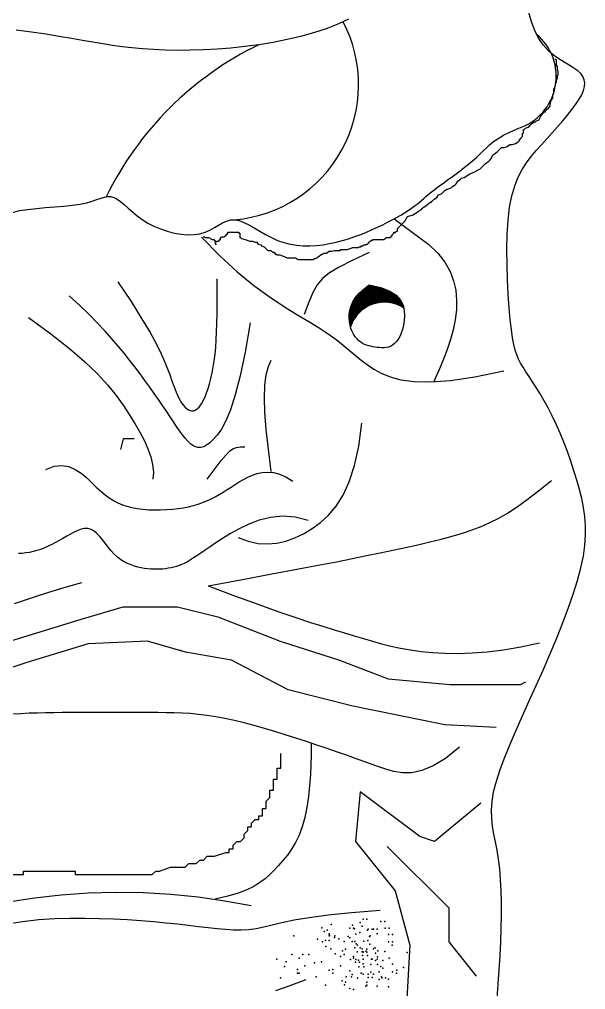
# Model space of a CAD drawing. Extents: x 532 to 1064, y 248 to 1333.
# Drawn here: x 830.9 to 935.2, y 1043.9 to 1222.7 of the extents above; entities that cross this region are included whole.
import ezdxf

# ---------------------------------------------------------------- set-up
doc = ezdxf.new("R2010")
doc.units = 0
doc.header["$LTSCALE"] = 10
doc.header["$MEASUREMENT"] = 0
for name, color, linetype in [('3', 3, 'CONTINUOUS'), ('4', 4, 'CONTINUOUS'), ('7', 7, 'CONTINUOUS')]:
    doc.layers.add(name, color=color, linetype=linetype)

msp = doc.modelspace()

# ---------------------------------------------------------------- hatches: boundary and pattern name
at = {"layer": '3'}
h = msp.add_hatch(dxfattribs=at)
h.set_pattern_fill('ANSI31', color=256, style=0)
h.set_pattern_definition([(45, (31666.34041, 24042.03083), (-0.08838834765, 0.08838834765), [])])
h.paths.add_polyline_path([(901.69, 1169.53), (901.58, 1170.01), (901.1, 1170.96), (900.3, 1171.84), (899.12, 1172.62), (897.49, 1173.27), (895.35, 1173.74), (894.33, 1172.99), (893.5, 1172.21), (892.85, 1171.43), (892.36, 1170.65), (892.01, 1169.87), (891.79, 1169.11), (891.68, 1168.36), (891.65, 1167.65), (891.7, 1166.97), (891.82, 1166.32), (891.91, 1166.02, -0.489927)])

# ---------------------------------------------------------------- linework, layer by layer
for p, q in [((929.69, 1215.24), (929.69, 1215.41)), ((929.86, 1215.24), (929.69, 1215.24)), ((929.86, 1214.07), (929.86, 1215.24)), ((930.03, 1214.07), (929.86, 1214.07)), ((930.03, 1213.23), (930.03, 1214.07)), ((930.19, 1213.23), (930.03, 1213.23)), ((930.03, 1211.71), (930.03, 1212.39)), ((930.03, 1212.39), (930.19, 1212.39)), ((930.19, 1212.39), (930.19, 1213.23)), ((929.52, 1210.03), (929.69, 1210.54)), ((929.69, 1210.87), (929.86, 1211.04)), ((929.69, 1210.54), (929.69, 1210.87)), ((929.86, 1211.04), (929.86, 1211.71)), ((929.86, 1211.71), (930.03, 1211.71)), ((929.18, 1208.69), (929.35, 1209.19)), ((929.18, 1208.18), (929.18, 1208.69)), ((929.35, 1209.86), (929.52, 1210.03)), ((929.35, 1209.19), (929.35, 1209.86)), ((928.68, 1207.01), (928.85, 1207.51)), ((928.68, 1206.67), (928.68, 1207.01)), ((928.85, 1207.68), (929.02, 1207.85)), ((928.85, 1207.51), (928.85, 1207.68)), ((929.02, 1208.01), (929.18, 1208.18)), ((929.02, 1207.85), (929.02, 1208.01)), ((927, 1204.82), (927.33, 1205.32)), ((927.33, 1205.32), (927.5, 1205.49)), ((927.5, 1205.49), (927.67, 1205.66)), ((927.67, 1205.66), (927.84, 1205.66)), ((927.84, 1205.83), (928.01, 1206)), ((927.84, 1205.66), (927.84, 1205.83)), ((928.01, 1206), (928.17, 1206.17)), ((928.17, 1206.17), (928.34, 1206.17)), ((928.34, 1206.17), (928.68, 1206.67)), ((925.15, 1203.31), (925.31, 1203.48)), ((925.31, 1203.48), (925.82, 1203.81)), ((925.82, 1203.81), (925.99, 1203.81)), ((925.99, 1203.81), (926.16, 1203.98)), ((926.16, 1203.98), (926.66, 1204.15)), ((926.66, 1204.15), (926.83, 1204.65)), ((926.83, 1204.65), (927, 1204.82)), ((923.63, 1201.63), (923.8, 1201.79)), ((923.63, 1201.12), (923.63, 1201.63)), ((923.8, 1202.3), (923.97, 1202.47)), ((923.8, 1201.79), (923.8, 1202.3)), ((923.97, 1202.47), (924.14, 1202.63)), ((924.14, 1202.63), (924.64, 1202.8)), ((924.64, 1202.8), (924.81, 1202.97)), ((924.81, 1202.97), (924.98, 1203.14)), ((924.98, 1203.14), (925.15, 1203.31)), ((921.78, 1199.61), (922.29, 1199.78)), ((922.29, 1199.78), (922.79, 1200.11)), ((922.79, 1200.11), (922.96, 1200.28)), ((922.96, 1200.28), (923.3, 1200.79)), ((923.3, 1200.79), (923.46, 1200.95)), ((923.46, 1200.95), (923.63, 1201.12)), ((918.42, 1197.93), (918.92, 1198.26)), ((918.92, 1198.26), (919.09, 1198.43)), ((919.09, 1198.43), (919.76, 1199.1)), ((919.76, 1199.1), (920.27, 1199.1)), ((920.27, 1199.1), (920.77, 1199.27)), ((920.77, 1199.27), (921.28, 1199.61)), ((921.28, 1199.61), (921.78, 1199.61)), ((916.73, 1196.08), (917.41, 1196.58)), ((917.41, 1196.58), (917.58, 1196.75)), ((917.58, 1196.75), (917.91, 1197.09)), ((917.91, 1197.09), (918.08, 1197.59)), ((918.08, 1197.59), (918.25, 1197.76)), ((918.25, 1197.76), (918.42, 1197.93)), ((913.87, 1194.23), (914.38, 1194.4)), ((914.38, 1194.4), (915.05, 1194.73)), ((915.05, 1194.73), (915.22, 1194.9)), ((915.22, 1194.9), (915.72, 1195.07)), ((915.72, 1195.07), (916.4, 1195.74)), ((916.4, 1195.74), (916.57, 1195.91)), ((916.57, 1195.91), (916.73, 1196.08)), ((911.35, 1192.38), (911.69, 1192.88)), ((911.69, 1192.88), (912.19, 1193.22)), ((912.19, 1193.22), (912.36, 1193.39)), ((912.36, 1193.39), (912.86, 1193.56)), ((912.86, 1193.56), (913.87, 1194.23)), ((908.66, 1190.53), (909, 1190.86)), ((909, 1190.86), (909.16, 1191.03)), ((909.16, 1191.03), (909.33, 1191.2)), ((909.33, 1191.2), (909.5, 1191.2)), ((909.5, 1191.2), (909.67, 1191.37)), ((909.67, 1191.37), (909.84, 1191.37)), ((909.84, 1191.37), (910.51, 1191.71)), ((910.51, 1191.71), (910.68, 1191.87)), ((910.68, 1191.87), (911.18, 1192.21)), ((911.18, 1192.21), (911.35, 1192.38)), ((906.81, 1189.02), (906.81, 1189.18)), ((906.81, 1189.18), (906.98, 1189.18)), ((906.98, 1189.18), (907.14, 1189.35)), ((907.14, 1189.35), (907.31, 1189.52)), ((907.31, 1189.52), (907.82, 1189.86)), ((907.82, 1189.86), (908.15, 1190.36)), ((908.15, 1190.36), (908.66, 1190.53)), ((903.44, 1186.66), (904.45, 1187.33)), ((904.45, 1187.33), (904.96, 1187.67)), ((904.96, 1187.67), (905.13, 1187.84)), ((905.13, 1187.84), (905.29, 1188.01)), ((905.29, 1188.01), (905.8, 1188.34)), ((905.8, 1188.34), (906.47, 1188.85)), ((906.47, 1188.85), (906.64, 1189.02)), ((906.64, 1189.02), (906.81, 1189.02)), ((901.26, 1184.81), (901.93, 1185.48)), ((901.93, 1185.48), (902.43, 1186.33)), ((902.43, 1186.33), (903.44, 1186.66)), ((900.58, 1184.14), (901.26, 1184.81)), ((900.58, 1183.64), (900.58, 1184.14)), ((864.75, 1182.63), (865.08, 1182.63)), ((865.08, 1182.63), (865.08, 1182.46)), ((865.08, 1182.46), (865.76, 1182.46)), ((865.76, 1182.46), (866.43, 1182.12)), ((866.43, 1182.12), (866.77, 1182.12)), ((866.77, 1182.12), (866.77, 1181.95)), ((866.77, 1181.95), (866.94, 1181.95)), ((866.94, 1181.95), (866.94, 1181.28)), ((867.61, 1181.79), (867.61, 1181.95)), ((867.61, 1181.95), (867.78, 1181.95)), ((867.78, 1181.95), (867.78, 1182.12)), ((867.78, 1182.12), (867.94, 1182.12)), ((867.94, 1182.12), (867.94, 1182.46)), ((867.94, 1182.46), (868.11, 1182.46)), ((868.11, 1182.46), (868.11, 1182.63)), ((868.11, 1182.63), (868.62, 1182.63)), ((868.62, 1182.63), (868.79, 1182.79)), ((868.79, 1182.79), (868.95, 1182.79)), ((868.95, 1182.79), (868.95, 1182.96)), ((868.95, 1182.96), (869.12, 1182.96)), ((869.12, 1182.96), (869.12, 1183.13)), ((869.12, 1183.13), (869.29, 1183.13)), ((869.29, 1183.13), (869.29, 1183.47)), ((869.29, 1183.47), (871.31, 1183.47)), ((871.31, 1183.47), (871.31, 1183.3)), ((871.31, 1183.3), (871.48, 1183.3)), ((871.48, 1183.3), (871.48, 1182.46)), ((871.48, 1182.46), (871.65, 1182.46)), ((871.65, 1182.46), (871.81, 1182.29)), ((871.81, 1182.29), (872.49, 1182.12)), ((872.49, 1182.12), (873.33, 1181.79)), ((895.54, 1181.79), (895.7, 1181.95)), ((895.7, 1181.95), (895.87, 1181.95)), ((895.87, 1181.95), (896.04, 1182.12)), ((896.04, 1182.12), (898.06, 1182.12)), ((898.06, 1182.12), (898.56, 1182.46)), ((898.56, 1182.46), (899.24, 1182.46)), ((899.24, 1182.46), (899.41, 1182.63)), ((899.41, 1182.63), (899.41, 1182.79)), ((899.41, 1182.79), (899.57, 1182.79)), ((899.57, 1182.96), (899.74, 1183.13)), ((899.57, 1182.79), (899.57, 1182.96)), ((899.74, 1183.13), (899.91, 1183.3)), ((899.91, 1183.3), (899.91, 1183.47)), ((899.91, 1183.47), (900.08, 1183.47)), ((900.08, 1183.47), (900.58, 1183.64)), ((900.08, 1183.47), (900.08, 1183.3)), ((900.08, 1183.3), (900.08, 1183.47)), ((866.94, 1181.28), (867.1, 1181.28)), ((867.1, 1181.62), (867.27, 1181.79)), ((867.1, 1181.11), (867.1, 1181.62)), ((867.1, 1181.28), (867.1, 1181.11)), ((867.27, 1181.79), (867.61, 1181.79)), ((873.33, 1181.79), (873.83, 1181.79)), ((873.83, 1181.79), (874.34, 1181.62)), ((874.34, 1181.62), (874.67, 1181.62)), ((874.67, 1181.62), (874.67, 1181.45)), ((874.67, 1181.45), (874.84, 1181.45)), ((874.84, 1181.45), (874.84, 1181.28)), ((874.84, 1181.28), (875.35, 1181.11)), ((875.35, 1181.11), (875.52, 1180.94)), ((875.52, 1180.94), (876.02, 1180.78)), ((876.02, 1180.78), (876.69, 1180.1)), ((876.69, 1180.1), (877.2, 1180.1)), ((877.2, 1180.1), (877.37, 1179.94)), ((888.47, 1179.94), (888.97, 1180.1)), ((888.97, 1180.1), (889.98, 1180.1)), ((889.98, 1180.1), (890.15, 1180.27)), ((890.15, 1180.27), (891.33, 1180.27)), ((891.33, 1180.27), (892.34, 1180.61)), ((892.34, 1180.61), (893.35, 1180.61)), ((893.35, 1180.61), (893.52, 1180.78)), ((893.52, 1180.78), (893.85, 1180.78)), ((893.85, 1180.78), (893.85, 1180.94)), ((893.85, 1180.94), (894.19, 1180.94)), ((894.19, 1180.94), (894.36, 1181.11)), ((894.36, 1181.11), (894.7, 1181.11)), ((894.7, 1181.11), (894.86, 1181.28)), ((894.86, 1181.28), (895.03, 1181.28)), ((895.03, 1181.28), (895.2, 1181.45)), ((895.2, 1181.45), (895.37, 1181.62)), ((895.37, 1181.62), (895.54, 1181.79)), ((877.37, 1179.94), (877.53, 1179.77)), ((877.53, 1179.77), (877.87, 1179.77)), ((877.87, 1179.77), (877.87, 1179.6)), ((877.87, 1179.6), (878.04, 1179.6)), ((878.04, 1179.6), (878.04, 1179.43)), ((878.04, 1179.43), (878.21, 1179.43)), ((878.21, 1179.43), (878.38, 1179.26)), ((878.38, 1179.26), (878.88, 1179.26)), ((878.88, 1179.26), (879.39, 1179.1)), ((879.39, 1179.1), (880.23, 1178.76)), ((880.23, 1178.76), (881.74, 1178.76)), ((881.74, 1178.76), (882.25, 1178.42)), ((882.25, 1178.42), (885.11, 1178.42)), ((885.11, 1178.42), (885.27, 1178.59)), ((885.27, 1178.59), (885.44, 1178.59)), ((885.44, 1178.59), (885.61, 1178.76)), ((885.61, 1178.76), (885.78, 1178.76)), ((885.78, 1178.76), (885.95, 1178.93)), ((885.95, 1178.93), (886.45, 1179.26)), ((886.45, 1179.26), (886.62, 1179.43)), ((886.62, 1179.43), (886.79, 1179.43)), ((886.79, 1179.43), (886.96, 1179.6)), ((886.96, 1179.6), (887.46, 1179.6)), ((887.46, 1179.6), (887.97, 1179.94)), ((887.97, 1179.94), (888.47, 1179.94)), ((879.05, 1084.68), (879.05, 1087.39)), ((878.38, 1082.65), (878.38, 1084.68)), ((878.38, 1084.68), (879.05, 1084.68)), ((877.7, 1080.62), (877.7, 1082.65)), ((877.7, 1082.65), (878.38, 1082.65)), ((877.02, 1079.27), (877.02, 1080.62)), ((877.02, 1080.62), (877.7, 1080.62)), ((876.34, 1078.59), (877.02, 1079.27)), ((876.34, 1077.24), (876.34, 1078.59)), ((875.67, 1075.88), (875.67, 1077.24)), ((875.67, 1077.24), (876.34, 1077.24)), ((873.64, 1074.53), (874.31, 1075.21)), ((874.31, 1075.21), (874.99, 1075.21)), ((874.99, 1075.21), (874.99, 1075.88)), ((874.99, 1075.88), (875.67, 1075.88)), ((872.28, 1072.5), (872.96, 1073.18)), ((872.96, 1073.18), (872.96, 1073.85)), ((872.96, 1073.85), (873.64, 1073.85)), ((873.64, 1073.85), (873.64, 1074.53)), ((870.25, 1070.47), (870.93, 1071.15)), ((870.93, 1071.15), (871.6, 1071.15)), ((871.6, 1071.15), (872.28, 1071.82)), ((872.28, 1071.82), (872.28, 1072.5)), ((869.57, 1069.12), (869.57, 1069.79)), ((869.57, 1069.79), (870.25, 1069.79)), ((870.25, 1069.79), (870.25, 1070.47)), ((863.48, 1067.09), (864.16, 1067.76)), ((864.16, 1067.76), (864.83, 1067.76)), ((864.83, 1067.76), (865.51, 1068.44)), ((865.51, 1068.44), (866.86, 1068.44)), ((866.86, 1068.44), (868.9, 1069.12)), ((868.9, 1069.12), (869.57, 1069.12)), ((831.65, 1065.06), (831.65, 1065.73)), ((831.65, 1065.73), (841.13, 1065.73)), ((841.13, 1065.73), (841.13, 1065.06)), ((855.35, 1065.06), (856.03, 1065.73)), ((856.03, 1065.73), (856.71, 1065.73)), ((856.71, 1065.73), (858.74, 1066.41)), ((858.74, 1066.41), (861.45, 1066.41)), ((861.45, 1066.41), (862.12, 1067.09)), ((862.12, 1067.09), (863.48, 1067.09)), ((826.91, 1065.06), (831.65, 1065.06)), ((841.13, 1065.06), (855.35, 1065.06))]:
    msp.add_line(p, q, dxfattribs=at)
for points in [[(849.01, 1174.31), (851.45, 1170.66), (853.41, 1167.57), (854.95, 1164.98), (856.14, 1162.82), (857.03, 1161.02), (857.69, 1159.53), (858.19, 1158.29), (858.58, 1157.21), (858.93, 1156.26), (859.24, 1155.42), (859.53, 1154.67), (859.79, 1154), (860.04, 1153.42), (860.28, 1152.9), (860.52, 1152.44), (860.76, 1152.04), (861, 1151.68), (861.26, 1151.37), (861.52, 1151.1), (861.79, 1150.88), (862.06, 1150.72), (862.33, 1150.61), (862.61, 1150.56), (862.89, 1150.56), (863.16, 1150.63), (863.44, 1150.76), (863.72, 1150.96), (864, 1151.23), (864.27, 1151.58), (864.55, 1152.02), (864.83, 1152.54), (865.1, 1153.15), (865.38, 1153.85), (865.65, 1154.65), (865.92, 1155.53), (866.17, 1156.49), (866.4, 1157.52), (866.61, 1158.62), (866.8, 1159.78), (866.95, 1161), (867.08, 1162.28), (867.17, 1163.64), (867.23, 1165.1), (867.28, 1166.69), (867.31, 1168.43), (867.32, 1170.36), (867.32, 1172.49), (867.32, 1174.86)], [(873.43, 1166.78), (872.5, 1161.36), (871.57, 1156.96), (870.66, 1153.47), (869.78, 1150.75), (868.92, 1148.69), (868.1, 1147.17), (867.34, 1146.07), (866.62, 1145.26), (865.97, 1144.65), (865.36, 1144.2), (864.81, 1143.91), (864.29, 1143.77), (863.79, 1143.76), (863.32, 1143.88), (862.85, 1144.12), (862.39, 1144.48), (861.91, 1144.93), (861.43, 1145.48), (860.93, 1146.12), (860.4, 1146.84), (859.85, 1147.64), (859.27, 1148.51), (858.65, 1149.45), (857.99, 1150.45), (857.28, 1151.5), (856.53, 1152.6), (855.73, 1153.74), (854.89, 1154.92), (854.02, 1156.13), (853.11, 1157.37), (852.16, 1158.63), (851.18, 1159.9), (850.16, 1161.18), (849.09, 1162.48), (847.94, 1163.83), (846.67, 1165.23), (845.28, 1166.71), (843.73, 1168.28), (842, 1169.95), (840.05, 1171.75)], [(865.66, 1118.31), (872.02, 1119.47), (877.43, 1120.47), (882.04, 1121.34), (885.96, 1122.08), (889.32, 1122.74), (892.25, 1123.32), (894.88, 1123.86), (897.34, 1124.37), (899.73, 1124.87), (902.05, 1125.37), (904.32, 1125.87), (906.5, 1126.39), (908.61, 1126.91), (910.61, 1127.46), (912.52, 1128.02), (914.31, 1128.62), (916, 1129.24), (917.61, 1129.94), (919.21, 1130.74), (920.86, 1131.69), (922.6, 1132.83), (924.48, 1134.18), (926.58, 1135.8), (928.93, 1137.72)], [(842.35, 1118.87), (839.06, 1117.89), (836.24, 1117.03), (833.81, 1116.27), (831.73, 1115.59), (829.92, 1114.99)], [(865.66, 1118.31), (870.68, 1116.41), (874.99, 1114.82), (878.67, 1113.52), (881.81, 1112.45), (884.5, 1111.56), (886.83, 1110.83), (888.89, 1110.2), (890.77, 1109.63), (892.55, 1109.08), (894.27, 1108.56), (895.96, 1108.07), (897.64, 1107.61), (899.35, 1107.18), (901.11, 1106.81), (902.96, 1106.48), (904.92, 1106.21), (907.03, 1106), (909.28, 1105.87), (911.71, 1105.84), (914.31, 1105.92), (917.1, 1106.14), (920.08, 1106.51), (923.28, 1107.05), (926.71, 1107.78)]]:
    msp.add_lwpolyline(points, dxfattribs=at)
for centre, radius, start, end in [((868.42, 1210.65), 24.98, 274.8671, 27.6441), ((919.76, 1212.18), 10.06, 288.2664, 50.1356), ((901.28, 1163.52), 60.48, 115.7161, 154.0824), ((898.16, 1163.98), 6.58, 57.4842, 161.8902)]:
    msp.add_arc(centre, radius, start, end, dxfattribs=at)
at = {"layer": '4'}
for points in [[(918.92, 1042.3), (919.11, 1044.89), (919.3, 1047.52), (919.46, 1050.14), (919.59, 1052.7), (919.68, 1055.19), (919.72, 1057.6), (919.72, 1059.91), (919.67, 1062.1), (919.57, 1064.18), (919.41, 1066.11), (919.2, 1067.91), (918.93, 1069.55), (918.63, 1071.08), (918.34, 1072.53), (918.1, 1073.96), (917.94, 1075.41), (917.89, 1076.93), (917.99, 1078.54), (918.28, 1080.32), (918.78, 1082.27), (919.47, 1084.41), (920.33, 1086.7), (921.32, 1089.13), (922.43, 1091.69), (923.62, 1094.35), (924.86, 1097.1), (926.13, 1099.91), (927.4, 1102.77), (928.65, 1105.65), (929.85, 1108.51), (930.99, 1111.34), (932.03, 1114.09), (932.95, 1116.73), (933.74, 1119.25), (934.37, 1121.59), (934.82, 1123.75), (935.1, 1125.75), (935.23, 1127.61), (935.22, 1129.37), (935.09, 1131.06), (934.84, 1132.72), (934.51, 1134.36), (934.1, 1136.03), (933.62, 1137.74), (933.09, 1139.49), (932.51, 1141.26), (931.89, 1143.02), (931.22, 1144.76), (930.53, 1146.45), (929.82, 1148.08), (929.08, 1149.62), (928.34, 1151.07), (927.6, 1152.41), (926.86, 1153.65), (926.15, 1154.81), (925.46, 1155.87), (924.82, 1156.85), (924.23, 1157.75), (923.71, 1158.57), (923.25, 1159.33), (922.86, 1160.07), (922.53, 1160.85), (922.24, 1161.72), (921.98, 1162.75), (921.76, 1163.99), (921.55, 1165.5), (921.35, 1167.32), (921.16, 1169.51), (920.98, 1171.98), (920.84, 1174.66), (920.75, 1177.46), (920.72, 1180.29), (920.78, 1183.07), (920.95, 1185.69), (921.22, 1188.09), (921.63, 1190.19), (922.16, 1192.02), (922.8, 1193.61), (923.53, 1195.02), (924.34, 1196.27), (925.22, 1197.42), (926.14, 1198.51), (927.11, 1199.59), (928.1, 1200.67), (929.09, 1201.78), (930.07, 1202.88), (931.02, 1203.96), (931.91, 1205.03), (932.72, 1206.05), (933.44, 1207.03), (934.04, 1207.95), (934.51, 1208.79), (934.85, 1209.57), (935.04, 1210.29), (935.09, 1210.96), (934.99, 1211.57), (934.74, 1212.15), (934.34, 1212.69), (933.78, 1213.21), (933.06, 1213.71), (932.23, 1214.22), (931.3, 1214.77), (930.32, 1215.39), (929.32, 1216.11), (928.34, 1216.97), (927.41, 1217.98), (926.57, 1219.19), (925.85, 1220.62), (925.24, 1222.22), (924.74, 1223.94)], [(829.58, 1187.12), (830.89, 1187.43), (832.39, 1187.66), (834.01, 1187.84), (835.71, 1188), (837.42, 1188.14), (839.09, 1188.28), (840.65, 1188.44), (842.06, 1188.64), (843.28, 1188.9), (844.3, 1189.18), (845.18, 1189.46), (845.93, 1189.71), (846.59, 1189.9), (847.18, 1190.01), (847.75, 1190.01), (848.31, 1189.86), (848.89, 1189.55), (849.52, 1189.1), (850.19, 1188.54), (850.91, 1187.9), (851.7, 1187.21), (852.57, 1186.5), (853.51, 1185.8), (854.55, 1185.15), (855.68, 1184.56), (856.88, 1184.05), (858.13, 1183.63), (859.4, 1183.3), (860.67, 1183.09), (861.89, 1182.99), (863.06, 1183.01), (864.14, 1183.17), (865.12, 1183.46), (866, 1183.85), (866.81, 1184.3), (867.57, 1184.75), (868.3, 1185.16), (869.02, 1185.5), (869.76, 1185.71), (870.54, 1185.75), (871.36, 1185.6), (872.25, 1185.27), (873.18, 1184.81), (874.15, 1184.25), (875.17, 1183.65), (876.23, 1183.04), (877.33, 1182.46), (878.45, 1181.95), (879.61, 1181.55), (880.79, 1181.26), (881.99, 1181.07), (883.19, 1180.97), (884.41, 1180.95), (885.63, 1181.01), (886.84, 1181.15), (888.05, 1181.35), (889.24, 1181.6), (890.41, 1181.91), (891.56, 1182.25), (892.69, 1182.64), (893.79, 1183.05), (894.86, 1183.48), (895.89, 1183.93), (896.88, 1184.39), (897.83, 1184.84), (898.73, 1185.3), (899.59, 1185.75), (900.4, 1186.19), (901.16, 1186.63), (901.87, 1187.06), (902.52, 1187.48), (903.12, 1187.88), (903.66, 1188.28), (904.16, 1188.65), (904.61, 1189.02), (905.02, 1189.37), (905.41, 1189.7), (905.78, 1190.02), (906.13, 1190.33), (906.47, 1190.62), (906.82, 1190.9), (907.17, 1191.17), (907.54, 1191.45), (907.94, 1191.74), (908.37, 1192.05), (908.85, 1192.4), (909.38, 1192.78), (909.97, 1193.21), (910.63, 1193.69), (911.35, 1194.22), (912.1, 1194.79), (912.87, 1195.38), (913.63, 1195.99), (914.38, 1196.62), (915.1, 1197.23), (915.76, 1197.84), (916.36, 1198.43), (916.94, 1199.01), (917.55, 1199.58), (918.25, 1200.15), (919.09, 1200.74), (920.11, 1201.34), (921.36, 1201.97), (922.92, 1202.63)], [(895.35, 1173.74), (897.49, 1173.27), (899.12, 1172.62), (900.3, 1171.84), (901.1, 1170.96), (901.58, 1170.01), (901.81, 1169.04), (901.85, 1168.07), (901.78, 1167.15), (901.65, 1166.31), (901.47, 1165.54), (901.25, 1164.86), (900.99, 1164.25), (900.69, 1163.73), (900.37, 1163.29), (900.03, 1162.92), (899.66, 1162.63), (899.28, 1162.42), (898.89, 1162.28), (898.49, 1162.19), (898.08, 1162.16), (897.66, 1162.16), (897.25, 1162.19), (896.83, 1162.24), (896.43, 1162.3), (896.02, 1162.36), (895.63, 1162.44), (895.25, 1162.52), (894.87, 1162.63), (894.5, 1162.77), (894.14, 1162.95), (893.78, 1163.18), (893.44, 1163.46), (893.1, 1163.8), (892.78, 1164.2), (892.48, 1164.66), (892.22, 1165.17), (891.99, 1165.72), (891.82, 1166.32), (891.7, 1166.97), (891.65, 1167.65), (891.68, 1168.36), (891.79, 1169.11), (892.01, 1169.87), (892.36, 1170.65), (892.85, 1171.43), (893.5, 1172.21), (894.33, 1172.99), (895.35, 1173.74)], [(871.21, 1127.18), (873.06, 1126.5), (874.86, 1126.12), (876.61, 1126), (878.32, 1126.14), (879.99, 1126.52), (881.63, 1127.11), (883.23, 1127.89), (884.81, 1128.85), (886.35, 1129.98), (887.84, 1131.33), (889.24, 1132.99), (890.53, 1135.01), (891.68, 1137.48), (892.65, 1140.46), (893.42, 1144.03), (893.96, 1148.25)], [(884.13, 1130.33), (881.68, 1130.94), (879.35, 1131.1), (877.14, 1130.89), (875.07, 1130.39), (873.14, 1129.67), (871.37, 1128.82), (869.77, 1127.91), (868.34, 1127.02), (867.11, 1126.21), (866.03, 1125.5), (865.11, 1124.87), (864.3, 1124.32), (863.6, 1123.84), (862.98, 1123.42), (862.41, 1123.06), (861.87, 1122.74), (861.35, 1122.47), (860.84, 1122.24), (860.33, 1122.04), (859.83, 1121.87), (859.33, 1121.73), (858.83, 1121.61), (858.32, 1121.52), (857.81, 1121.45), (857.3, 1121.39), (856.77, 1121.35), (856.23, 1121.33), (855.69, 1121.34), (855.13, 1121.36), (854.55, 1121.41), (853.96, 1121.49), (853.35, 1121.6), (852.73, 1121.74), (852.09, 1121.91), (851.45, 1122.13), (850.81, 1122.4), (850.17, 1122.73), (849.55, 1123.11), (848.94, 1123.57), (848.36, 1124.11), (847.8, 1124.73), (847.26, 1125.39), (846.74, 1126.08), (846.22, 1126.75), (845.71, 1127.38), (845.18, 1127.94), (844.65, 1128.38), (844.09, 1128.69), (843.51, 1128.84), (842.9, 1128.84), (842.26, 1128.71), (841.62, 1128.48), (840.95, 1128.18), (840.28, 1127.82), (839.6, 1127.42), (838.91, 1127.02), (838.23, 1126.63), (837.54, 1126.26), (836.86, 1125.9), (836.17, 1125.58), (835.48, 1125.28), (834.8, 1125.01), (834.11, 1124.78), (833.42, 1124.59), (832.73, 1124.45), (832.04, 1124.34), (831.36, 1124.27), (830.7, 1124.23)], [(918.76, 1092.16), (909.29, 1092.66), (892.36, 1096.14), (880.4, 1099.13), (869.94, 1104.6), (861.47, 1106.09), (854.5, 1108.08), (843.54, 1107.58), (832.08, 1104.1), (815.64, 1098.63), (804.69, 1096.64), (795.72, 1094.65), (782.77, 1094.65), (771.81, 1095.15), (764.84, 1095.65)], [(911.98, 1088.54), (909.4, 1086.49), (907.12, 1085.09), (905.07, 1084.23), (903.21, 1083.83), (901.48, 1083.81), (899.84, 1084.08), (898.23, 1084.54), (896.6, 1085.12), (894.91, 1085.73), (893.16, 1086.35), (891.35, 1086.99), (889.5, 1087.64), (887.62, 1088.29), (885.7, 1088.93), (883.77, 1089.58), (881.83, 1090.21), (879.89, 1090.83), (877.96, 1091.43), (876.05, 1092), (874.16, 1092.53), (872.31, 1093.02), (870.51, 1093.46), (868.75, 1093.84), (867.06, 1094.16), (865.44, 1094.41), (863.88, 1094.6), (862.35, 1094.74), (860.86, 1094.83), (859.38, 1094.88), (857.9, 1094.91), (856.41, 1094.92), (854.88, 1094.92), (853.32, 1094.92), (851.73, 1094.92), (850.11, 1094.92), (848.47, 1094.92), (846.83, 1094.92), (845.18, 1094.92), (843.55, 1094.92), (841.94, 1094.92), (840.36, 1094.92), (838.79, 1094.92), (837.25, 1094.91), (835.72, 1094.89), (834.19, 1094.85), (832.67, 1094.8), (831.14, 1094.72), (829.61, 1094.62)]]:
    msp.add_lwpolyline(points, dxfattribs=at)
at = {"layer": '7'}
for points in [[(891.54, 1222.69), (889.56, 1221.79), (887.4, 1220.96), (885.11, 1220.21), (882.7, 1219.55), (880.2, 1218.96), (877.63, 1218.44), (875.04, 1218.01), (872.43, 1217.66), (869.85, 1217.38), (867.3, 1217.18), (864.79, 1217.05), (862.36, 1216.98), (860, 1216.97), (857.73, 1217.01), (855.57, 1217.1), (853.54, 1217.24), (851.63, 1217.42), (849.81, 1217.63), (848.04, 1217.88), (846.27, 1218.16), (844.44, 1218.47), (842.53, 1218.8), (840.46, 1219.16), (838.21, 1219.55), (835.74, 1219.94), (833.08, 1220.34), (830.3, 1220.71)], [(899.97, 1185.95), (906.35, 1181.17), (908, 1179.58), (909.28, 1177.94), (910.24, 1176.24), (910.91, 1174.51), (911.3, 1172.75), (911.46, 1170.95), (911.41, 1169.14), (911.19, 1167.32), (910.81, 1165.49), (910.31, 1163.66), (909.71, 1161.84), (909.03, 1160.04), (908.29, 1158.25), (907.52, 1156.5), (907.26, 1155.91)], [(864.45, 1182.56), (867.81, 1179.09), (871.02, 1176.14), (874.06, 1173.66), (876.92, 1171.58), (879.58, 1169.82), (882.02, 1168.32), (884.21, 1167.02), (886.14, 1165.84), (887.81, 1164.72), (889.26, 1163.67), (890.53, 1162.66), (891.68, 1161.69), (892.77, 1160.77), (893.85, 1159.89), (894.97, 1159.05), (896.19, 1158.23), (897.57, 1157.46), (899.2, 1156.78), (901.19, 1156.24), (903.64, 1155.92), (906.67, 1155.86), (910.36, 1156.14), (914.83, 1156.81), (920.17, 1157.93)], [(895.35, 1179.71), (892.22, 1178.22), (889.84, 1177.01), (888.06, 1175.96), (886.75, 1174.92), (885.77, 1173.77), (884.98, 1172.37), (884.23, 1170.58), (883.39, 1168.27)], [(832.58, 1167.77), (836.69, 1164.76), (840.12, 1162.04), (842.95, 1159.57), (845.27, 1157.33), (847.16, 1155.27), (848.71, 1153.36), (850.01, 1151.57), (851.14, 1149.87), (852.17, 1148.21), (853.1, 1146.6), (853.91, 1145.04), (854.58, 1143.52), (855.09, 1142.05), (855.43, 1140.63), (855.57, 1139.26), (855.5, 1137.93)], [(877.31, 1139.38), (876.77, 1143.49), (876.38, 1147.11), (876.14, 1150.26), (876.07, 1152.96), (876.14, 1155.26), (876.38, 1157.16), (876.77, 1158.69), (877.31, 1159.89)], [(852.01, 1145.39), (850.02, 1145.39), (849.52, 1143.4)], [(865.46, 1137.93), (866.94, 1139.9), (868.09, 1141.38), (868.98, 1142.44), (869.69, 1143.15), (870.31, 1143.58), (870.92, 1143.8), (871.6, 1143.88), (872.43, 1143.9)], [(835.73, 1139.75), (837.28, 1140.32), (838.69, 1140.46), (839.98, 1140.25), (841.16, 1139.75), (842.24, 1139.05), (843.23, 1138.23), (844.16, 1137.35), (845.03, 1136.5), (845.86, 1135.74), (846.66, 1135.07), (847.44, 1134.5), (848.23, 1134), (849.02, 1133.58), (849.85, 1133.23), (850.71, 1132.94), (851.63, 1132.71), (852.61, 1132.54), (853.64, 1132.41), (854.71, 1132.32), (855.8, 1132.29), (856.91, 1132.29), (858, 1132.33), (859.08, 1132.42), (860.12, 1132.53), (861.11, 1132.69), (862.05, 1132.87), (862.96, 1133.09), (863.82, 1133.35), (864.65, 1133.63), (865.45, 1133.95), (866.23, 1134.31), (866.98, 1134.7), (867.72, 1135.12), (868.45, 1135.57), (869.17, 1136.03), (869.9, 1136.5), (870.64, 1136.97), (871.39, 1137.43), (872.17, 1137.87), (872.97, 1138.29), (873.82, 1138.67), (874.7, 1138.98), (875.64, 1139.18), (876.63, 1139.26), (877.68, 1139.17), (878.8, 1138.88), (879.99, 1138.37), (881.26, 1137.59)], [(761.85, 1100.12), (781.27, 1099.62), (793.73, 1100.12), (814.15, 1104.1), (829.09, 1108.08), (842.05, 1112.06), (850.01, 1114.44), (860.02, 1114.44), (867.45, 1112.56), (878.91, 1108.08), (889.87, 1104.6), (898.83, 1101.12), (910.29, 1100.12), (916.27, 1100.12), (923.24, 1100.12), (924.24, 1100.62)], [(884.65, 1089.28), (884.65, 1088.34), (884.63, 1087.01), (884.59, 1085.37), (884.51, 1083.52), (884.37, 1081.52), (884.16, 1079.48), (883.87, 1077.46), (883.49, 1075.57), (883, 1073.86), (882.41, 1072.33), (881.75, 1070.96), (881.03, 1069.74), (880.26, 1068.64), (879.46, 1067.65), (878.64, 1066.73), (877.83, 1065.88), (877.01, 1065.08), (876.16, 1064.31), (875.21, 1063.59), (874.1, 1062.9), (872.78, 1062.26), (871.19, 1061.64), (869.27, 1061.07), (866.97, 1060.52)], [(915.93, 1078.23), (907.41, 1071.2), (904.67, 1072.12), (893.71, 1080.33), (892.8, 1071.2), (900.11, 1062.08), (902.85, 1052.05), (901.93, 1035.63)], [(898.67, 1070.26), (910.01, 1058.94), (910.01, 1052.65), (915.05, 1046.36)], [(828.82, 1060.04), (833.64, 1060.79), (838.57, 1061.34), (843.58, 1061.69), (848.64, 1061.82), (853.71, 1061.75), (858.78, 1061.47), (863.8, 1060.97), (868.76, 1060.26), (873.61, 1059.35)], [(897.36, 1058.43), (892.07, 1058.05), (887.76, 1057.61), (884.28, 1057.13), (881.49, 1056.65), (879.26, 1056.17), (877.45, 1055.74), (875.92, 1055.37), (874.53, 1055.09), (873.15, 1054.91), (871.76, 1054.84), (870.33, 1054.85), (868.85, 1054.94), (867.3, 1055.08), (865.66, 1055.26), (863.91, 1055.47), (862.04, 1055.7), (860.03, 1055.92), (857.89, 1056.14), (855.63, 1056.35), (853.26, 1056.54), (850.79, 1056.71), (848.24, 1056.84), (845.62, 1056.94), (842.93, 1056.99), (840.19, 1056.99), (837.38, 1056.9), (834.48, 1056.71), (831.46, 1056.37), (828.32, 1055.86)], [(883.66, 1045.66), (880.56, 1044.48), (878.05, 1043.62)]]:
    msp.add_lwpolyline(points, dxfattribs=at)
for p in [(860.56, 1106.4), (894.25, 1056.87), (894.94, 1056.87), (886.64, 1055.29), (888.34, 1055.86), (891.79, 1055.17), (892.26, 1055.76), (892.48, 1055.17), (892.64, 1055.07), (893.67, 1056.23), (894.05, 1055.54), (895.18, 1055), (895.87, 1055), (896.12, 1055), (896.81, 1055), (897.52, 1056.4), (898.21, 1056.4), (898.31, 1055.17), (899, 1055.17), (881.44, 1053.79), (885.83, 1053.18), (887.02, 1054.6), (887.58, 1054.82), (887.96, 1054.14), (887.96, 1053.79), (888.02, 1053.91), (888.96, 1053.45), (889.03, 1053.79), (889.78, 1053.22), (891.45, 1053.64), (891.79, 1053.42), (892.86, 1054.11), (893.64, 1054.38), (895.05, 1054.85), (895.4, 1053.69), (895.55, 1053.79), (896.81, 1054.16), (898.93, 1054.06), (899.62, 1054.06), (886.77, 1052.71), (887.31, 1052.95), (887.33, 1051.85), (888, 1052.95), (888.27, 1051.38), (890.72, 1052.76), (892.18, 1052.73), (892.68, 1052.76), (892.73, 1051.55), (892.95, 1052.31), (893.17, 1052.04), (893.67, 1051.55), (894.06, 1051.38), (894.36, 1052.78), (894.94, 1051.35), (895.07, 1052.95), (895.45, 1052.26), (896.12, 1051.4), (896.45, 1051.57), (898.93, 1052.66), (899.58, 1052.07), (899.62, 1052.66), (881.06, 1050.34), (882.44, 1049.66), (883.13, 1050.34), (884.2, 1050.34), (889.09, 1050.47), (890.03, 1050), (890.41, 1051.03), (890.72, 1050.34), (890.98, 1051.3), (892.48, 1049.97), (892.48, 1049.66), (893.11, 1050.86), (894.05, 1050.86), (894.11, 1050.17), (894.25, 1050.78), (894.26, 1050.84), (894.71, 1050.94), (894.94, 1050.78), (895.05, 1050.17), (896.48, 1050.61), (896.86, 1049.92), (896.93, 1051.03), (898.21, 1050.88), (899, 1049.66), (902.34, 1050.69), (878.34, 1049.5), (879.72, 1048.12), (880.06, 1048.97), (883.51, 1048.28), (885.24, 1048.81), (886.58, 1048.97), (890.03, 1048.28), (891.92, 1049.43), (892.84, 1048.91), (892.86, 1049.43), (893.37, 1049.31), (893.42, 1048.1), (893.53, 1048.91), (894.21, 1049.5), (894.25, 1048.6), (894.36, 1048.1), (895.67, 1048.5), (895.76, 1049.51), (895.87, 1049.48), (896.48, 1049.21), (896.81, 1049.48), (896.86, 1048.52), (897.52, 1048.13), (897.86, 1049.23), (897.86, 1047.83), (899.62, 1048.54), (901.65, 1047.93), (879.03, 1046.05), (882.13, 1047.59), (882.13, 1046.9), (882.44, 1046.9), (885.58, 1046.21), (888, 1047.43), (888.65, 1047.59), (888.65, 1046.9), (891.1, 1046.21), (891.79, 1047.34), (892.1, 1046.21), (892.18, 1046.65), (893.86, 1046.9), (894.21, 1046.74), (895.18, 1046.72), (895.18, 1046.1), (895.67, 1047.09), (895.87, 1046.1), (896.12, 1046.72), (897.17, 1047.17), (897.62, 1046.21), (897.66, 1046.05), (898.35, 1046.05), (899.62, 1047.14), (900.38, 1046.9), (900.42, 1047.43), (887.31, 1044.67), (890.39, 1045.47), (890.77, 1044.78), (890.98, 1045.22), (893.17, 1045.96), (894.75, 1044.48), (894.9, 1044.67), (894.94, 1045.27), (896.82, 1044.48), (897.17, 1045.76), (898.93, 1045.79), (898.93, 1044.38), (891.77, 1044.09), (892.48, 1043.89)]:
    msp.add_point(p, dxfattribs=at)

doc.saveas('drawing.dxf')
